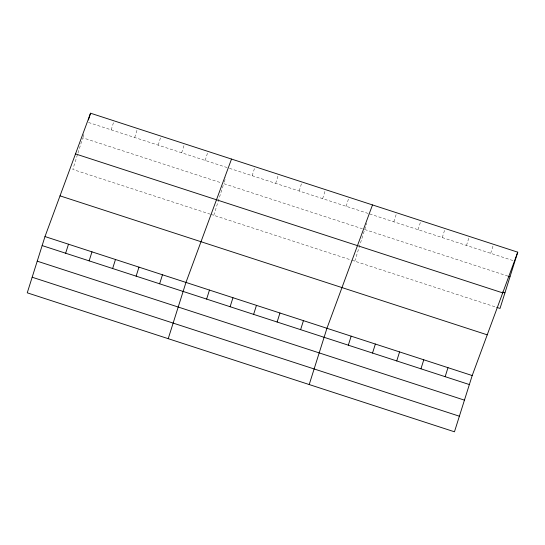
<?xml version="1.0" encoding="UTF-8"?>
<svg xmlns="http://www.w3.org/2000/svg" width="545" height="545" viewBox="0 0 545 545"><rect width="100%" height="100%" fill="white"/><g stroke="black" fill="none" stroke-linecap="round" stroke-linejoin="round"><path stroke-width="0.41" stroke-dasharray="2.73 2.04" d="M77.472 154.644L72.798 169.454L209.866 214.042M77.969 153.063L82.779 137.803L221.413 182.902M83.024 137.027L84.005 133.906M111.194 129.86L114.034 120.847M134.69 137.504L137.531 128.491M158.186 145.147L161.027 136.134M181.683 152.791L184.523 143.778M205.179 160.434L208.02 151.421M213.776 215.316L223.757 183.665L362.391 228.764M224.254 182.112L225.725 177.432M252.172 175.722L255.012 166.709M275.668 183.365L278.509 174.352M299.164 191.009L302.005 181.996M322.66 198.653L325.501 189.64M346.157 206.296L348.998 197.283M354.761 261.184L366.703 223.293M393.865 221.815L396.706 212.802M418.07 229.69L420.917 220.677M442.281 237.566L445.122 228.553M466.493 245.441L469.334 236.428M490.698 253.316L493.538 244.303M88.481 122.468L227.108 167.567M229.459 168.33L368.086 213.429M369.653 213.94L513.295 260.667M364.741 229.534L508.376 276.26M210.649 214.301L350.844 259.911M351.627 260.163L495.977 307.121"/><path stroke-width="0.82" d="M44.99 236.564L27.25 292.822L454.462 431.797L472.202 375.546L517.75 252.178L90.538 113.203L44.99 236.564L472.202 375.546M88.406 119.961L90.538 113.203M65.645 253.221L68.486 244.208M89.142 260.864L91.982 251.851M112.638 268.508L115.479 259.495M136.134 276.151L138.975 267.139M159.631 283.795L162.471 274.782M168.228 338.683L185.968 282.426L231.516 159.065M206.623 299.082L209.464 290.069M230.119 306.733L232.96 297.713M253.616 314.376L256.457 305.357M277.112 322.02L279.953 313M300.608 329.664L303.449 320.644M309.213 384.545L326.946 328.294L372.501 204.927M348.316 345.183L351.157 336.17M372.521 353.058L375.369 344.045M396.733 360.933L399.574 351.92M420.944 368.808L423.785 359.795M445.149 376.684L447.99 367.671M517.75 252.178L500.01 308.436L496.788 307.387M508.376 276.26L509.991 276.785M502.51 292.059L504.929 292.842M75.503 153.908L502.722 292.89M60.018 195.853L487.23 334.834M42.142 245.577L469.361 384.559M37.23 261.171L464.442 400.146M32.169 277.228L459.381 416.21"/></g></svg>
